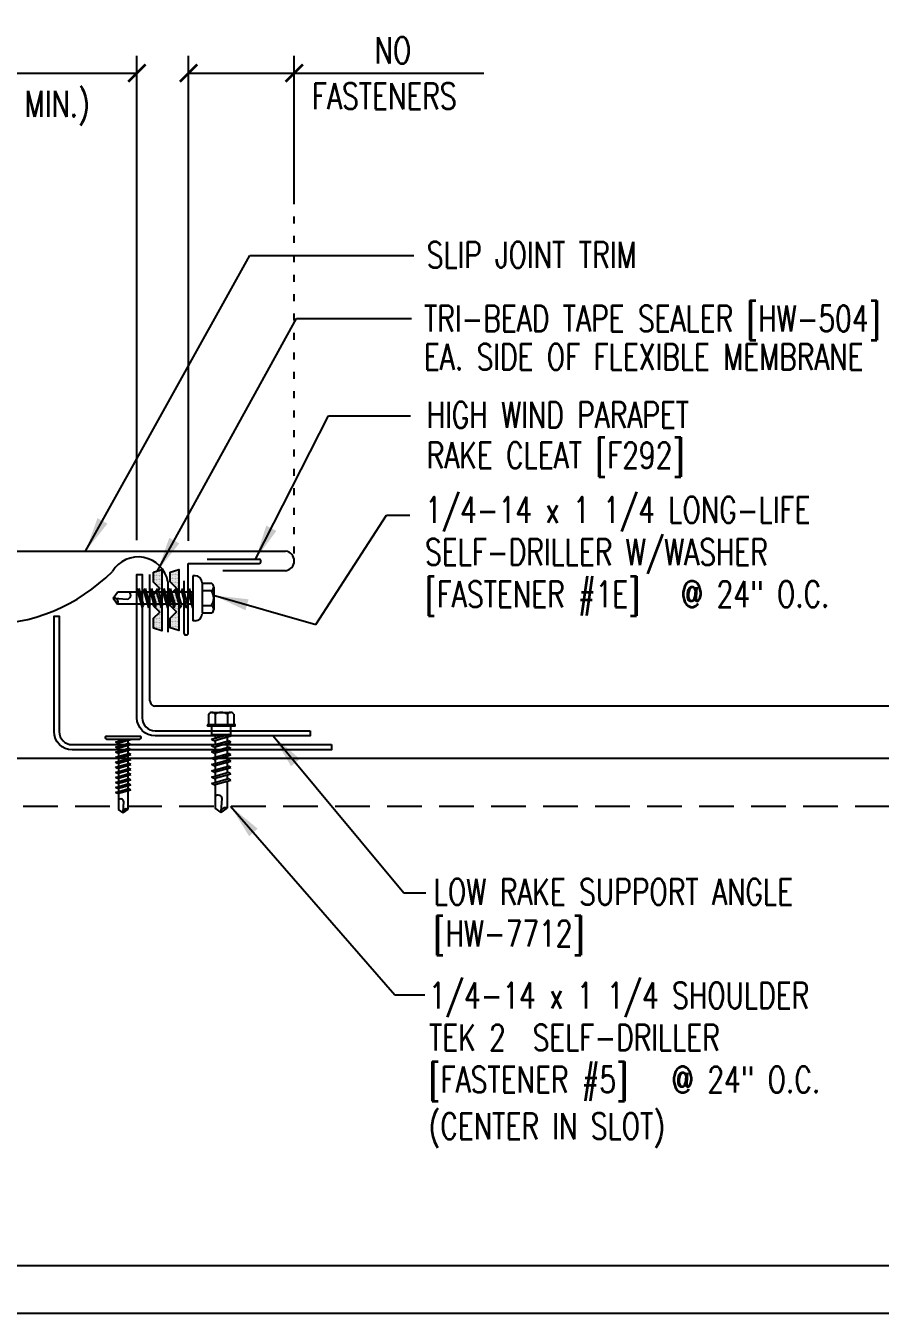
# Model space of a CAD drawing. Header units: inches. Extents: x 4.5 to 45.3, y 17.1 to 35.7.
# Drawn here: x 23.25 to 35.57, y 17.11 to 35.68 of the extents above; entities that cross this region are included whole.
import ezdxf

# ---------------------------------------------------------------- set-up
doc = ezdxf.new("R2010")
doc.units = ezdxf.units.IN
doc.header["$MEASUREMENT"] = 0
doc.linetypes.add('ACAD_ISO07W100', pattern=[3, 0, -3])
doc.linetypes.add('HIDDEN', pattern=[0.375, 0.25, -0.125])
for name, color, linetype in [('DIM', 2, 'Continuous'), ('FASTENER', 9, 'Continuous'), ('MEMBRANE', 7, 'Continuous'), ('PANEL', 11, 'Continuous'), ('STLA', 10, 'Continuous'), ('TAPE', 8, 'Continuous'), ('TEXT', 2, 'Continuous'), ('TRIM', 6, 'Continuous')]:
    doc.layers.add(name, color=color, linetype=linetype)
doc.styles.add('TEXT1', font='ROMANS.shx', dxfattribs={"width": 0.75, "height": 0.375})
doc.dimstyles.new('DETAIL$0', dxfattribs={"dimscale": 4, "dimtxt": 0.375, "dimasz": 0.0625, "dimexe": 0.0625, "dimexo": 0.125, "dimgap": 0.0625, "dimtad": 1, "dimdec": 4, "dimzin": 3, "dimdsep": 46, "dimlunit": 4, "dimtxsty": 'TEXT1', "dimblk": 'ARCHTICK', "dimcen": 0.0625, "dimclrd": 7, "dimclre": 7, "dimclrt": 2, "dimadec": 0, "dimazin": 0, "dimtfac": 0.59375, "dimtdec": 4, "dimtmove": 0, "dimatfit": 3, "dimfxl": 0, "dimfrac": 2, "dimtolj": 1, "dimtzin": 3, "dimarcsym": 0})
doc.dimstyles.new('DETAIL$7', dxfattribs={"dimscale": 4, "dimtxt": 0.375, "dimasz": 0.125, "dimexe": 0.0625, "dimexo": 0.125, "dimgap": 0.0625, "dimtad": 1, "dimdec": 4, "dimzin": 3, "dimdsep": 46, "dimlunit": 4, "dimtxsty": 'TEXT1', "dimblk": 'ARCHTICK', "dimcen": 0.0625, "dimclrd": 7, "dimclre": 7, "dimclrt": 2, "dimadec": 0, "dimazin": 0, "dimtfac": 0.59375, "dimtdec": 4, "dimtmove": 2, "dimatfit": 3, "dimfxl": 0, "dimfrac": 2, "dimtolj": 1, "dimtzin": 3, "dimarcsym": 0})

# ---------------------------------------------------------------- blocks, each defined once
blk = doc.blocks.new('*X3')
at = {"color": 0}
for p, q in [((-0.434, 0.135), (-0.434, 0.135)), ((-0.434, 0.123), (-0.434, 0.123)), ((-0.422, 0.141), (-0.422, 0.141)), ((-0.422, 0.129), (-0.422, 0.129)), ((-0.422, 0.117), (-0.422, 0.117)), ((-0.422, 0.105), (-0.422, 0.105)), ((-0.422, 0.094), (-0.422, 0.094)), ((-0.422, 0.082), (-0.422, 0.082)), ((-0.41, 0.135), (-0.41, 0.135)), ((-0.41, 0.123), (-0.41, 0.123)), ((-0.41, 0.111), (-0.41, 0.111)), ((-0.41, 0.1), (-0.41, 0.1)), ((-0.41, 0.088), (-0.41, 0.088)), ((-0.41, 0.076), (-0.41, 0.076)), ((-0.41, 0.064), (-0.41, 0.064)), ((-0.41, 0.053), (-0.41, 0.053)), ((-0.41, 0.041), (-0.41, 0.041)), ((-0.398, 0.141), (-0.398, 0.141)), ((-0.398, 0.129), (-0.398, 0.129)), ((-0.398, 0.117), (-0.398, 0.117)), ((-0.398, 0.105), (-0.398, 0.105)), ((-0.398, 0.094), (-0.398, 0.094)), ((-0.398, 0.082), (-0.398, 0.082)), ((-0.398, 0.07), (-0.398, 0.07)), ((-0.398, 0.059), (-0.398, 0.059)), ((-0.398, 0.047), (-0.398, 0.047)), ((-0.398, 0.035), (-0.398, 0.035)), ((-0.398, 0.023), (-0.398, 0.023)), ((-0.387, 0.135), (-0.387, 0.135)), ((-0.387, 0.123), (-0.387, 0.123)), ((-0.387, 0.111), (-0.387, 0.111)), ((-0.387, 0.1), (-0.387, 0.1)), ((-0.387, 0.088), (-0.387, 0.088)), ((-0.387, 0.076), (-0.387, 0.076)), ((-0.387, 0.064), (-0.387, 0.064)), ((-0.387, 0.053), (-0.387, 0.053)), ((-0.387, 0.041), (-0.387, 0.041)), ((-0.387, 0.029), (-0.387, 0.029)), ((-0.375, 0.141), (-0.375, 0.141)), ((-0.375, 0.129), (-0.375, 0.129)), ((-0.375, 0.117), (-0.375, 0.117)), ((-0.375, 0.105), (-0.375, 0.105)), ((-0.375, 0.094), (-0.375, 0.094)), ((-0.375, 0.082), (-0.375, 0.082)), ((-0.375, 0.07), (-0.375, 0.07)), ((-0.375, 0.059), (-0.375, 0.059)), ((-0.375, 0.047), (-0.375, 0.047)), ((-0.375, 0.035), (-0.375, 0.035)), ((-0.375, 0.023), (-0.375, 0.023)), ((-0.363, 0.135), (-0.363, 0.135)), ((-0.363, 0.123), (-0.363, 0.123)), ((-0.363, 0.111), (-0.363, 0.111)), ((-0.363, 0.1), (-0.363, 0.1)), ((-0.363, 0.088), (-0.363, 0.088)), ((-0.363, 0.076), (-0.363, 0.076)), ((-0.363, 0.064), (-0.363, 0.064)), ((-0.363, 0.053), (-0.363, 0.053)), ((-0.363, 0.041), (-0.363, 0.041)), ((-0.363, 0.029), (-0.363, 0.029)), ((-0.352, 0.141), (-0.352, 0.141)), ((-0.352, 0.129), (-0.352, 0.129)), ((-0.352, 0.117), (-0.352, 0.117)), ((-0.352, 0.105), (-0.352, 0.105)), ((-0.352, 0.094), (-0.352, 0.094)), ((-0.352, 0.082), (-0.352, 0.082)), ((-0.352, 0.07), (-0.352, 0.07)), ((-0.352, 0.059), (-0.352, 0.059)), ((-0.352, 0.047), (-0.352, 0.047)), ((-0.352, 0.035), (-0.352, 0.035)), ((-0.352, 0.023), (-0.352, 0.023)), ((-0.34, 0.135), (-0.34, 0.135)), ((-0.34, 0.123), (-0.34, 0.123)), ((-0.34, 0.111), (-0.34, 0.111)), ((-0.34, 0.1), (-0.34, 0.1)), ((-0.34, 0.088), (-0.34, 0.088)), ((-0.34, 0.076), (-0.34, 0.076)), ((-0.34, 0.064), (-0.34, 0.064)), ((-0.34, 0.053), (-0.34, 0.053)), ((-0.34, 0.041), (-0.34, 0.041)), ((-0.34, 0.029), (-0.34, 0.029)), ((-0.328, 0.141), (-0.328, 0.141)), ((-0.328, 0.129), (-0.328, 0.129)), ((-0.328, 0.117), (-0.328, 0.117)), ((-0.328, 0.105), (-0.328, 0.105)), ((-0.328, 0.094), (-0.328, 0.094)), ((-0.328, 0.082), (-0.328, 0.082)), ((-0.328, 0.07), (-0.328, 0.07)), ((-0.328, 0.059), (-0.328, 0.059)), ((-0.328, 0.047), (-0.328, 0.047)), ((-0.328, 0.035), (-0.328, 0.035)), ((-0.328, 0.023), (-0.328, 0.023)), ((-0.316, 0.135), (-0.316, 0.135)), ((-0.316, 0.123), (-0.316, 0.123)), ((-0.316, 0.111), (-0.316, 0.111)), ((-0.316, 0.1), (-0.316, 0.1)), ((-0.316, 0.088), (-0.316, 0.088)), ((-0.316, 0.076), (-0.316, 0.076)), ((-0.316, 0.064), (-0.316, 0.064)), ((-0.316, 0.053), (-0.316, 0.053)), ((-0.316, 0.041), (-0.316, 0.041)), ((-0.316, 0.029), (-0.316, 0.029)), ((-0.305, 0.141), (-0.305, 0.141)), ((-0.305, 0.129), (-0.305, 0.129)), ((-0.305, 0.117), (-0.305, 0.117)), ((-0.305, 0.105), (-0.305, 0.105)), ((-0.305, 0.094), (-0.305, 0.094)), ((-0.305, 0.082), (-0.305, 0.082)), ((-0.305, 0.07), (-0.305, 0.07)), ((-0.305, 0.059), (-0.305, 0.059)), ((-0.305, 0.047), (-0.305, 0.047)), ((-0.305, 0.035), (-0.305, 0.035)), ((-0.305, 0.023), (-0.305, 0.023)), ((-0.293, 0.135), (-0.293, 0.135)), ((-0.293, 0.123), (-0.293, 0.123)), ((-0.293, 0.111), (-0.293, 0.111)), ((-0.293, 0.1), (-0.293, 0.1)), ((-0.293, 0.088), (-0.293, 0.088)), ((-0.293, 0.076), (-0.293, 0.076)), ((-0.293, 0.064), (-0.293, 0.064)), ((-0.293, 0.053), (-0.293, 0.053)), ((-0.293, 0.041), (-0.293, 0.041)), ((-0.293, 0.029), (-0.293, 0.029)), ((-0.281, 0.141), (-0.281, 0.141)), ((-0.281, 0.129), (-0.281, 0.129)), ((-0.281, 0.117), (-0.281, 0.117)), ((-0.281, 0.105), (-0.281, 0.105)), ((-0.281, 0.094), (-0.281, 0.094)), ((-0.281, 0.082), (-0.281, 0.082)), ((-0.281, 0.07), (-0.281, 0.07)), ((-0.281, 0.059), (-0.281, 0.059)), ((-0.281, 0.047), (-0.281, 0.047)), ((-0.281, 0.035), (-0.281, 0.035)), ((-0.281, 0.023), (-0.281, 0.023)), ((-0.27, 0.135), (-0.27, 0.135)), ((-0.27, 0.123), (-0.27, 0.123)), ((-0.27, 0.111), (-0.27, 0.111)), ((-0.27, 0.1), (-0.27, 0.1)), ((-0.27, 0.088), (-0.27, 0.088)), ((-0.27, 0.076), (-0.27, 0.076)), ((-0.27, 0.064), (-0.27, 0.064)), ((-0.27, 0.053), (-0.27, 0.053)), ((-0.27, 0.041), (-0.27, 0.041)), ((-0.27, 0.029), (-0.27, 0.029)), ((-0.258, 0.141), (-0.258, 0.141)), ((-0.258, 0.129), (-0.258, 0.129)), ((-0.258, 0.117), (-0.258, 0.117)), ((-0.258, 0.105), (-0.258, 0.105)), ((-0.258, 0.094), (-0.258, 0.094)), ((-0.258, 0.082), (-0.258, 0.082)), ((-0.258, 0.07), (-0.258, 0.07)), ((-0.258, 0.059), (-0.258, 0.059)), ((-0.258, 0.047), (-0.258, 0.047)), ((-0.258, 0.035), (-0.258, 0.035)), ((-0.258, 0.023), (-0.258, 0.023)), ((-0.246, 0.135), (-0.246, 0.135)), ((-0.246, 0.123), (-0.246, 0.123)), ((-0.246, 0.111), (-0.246, 0.111)), ((-0.246, 0.1), (-0.246, 0.1)), ((-0.246, 0.088), (-0.246, 0.088)), ((-0.246, 0.076), (-0.246, 0.076)), ((-0.246, 0.064), (-0.246, 0.064)), ((-0.246, 0.053), (-0.246, 0.053)), ((-0.246, 0.041), (-0.246, 0.041)), ((-0.234, 0.141), (-0.234, 0.141)), ((-0.234, 0.129), (-0.234, 0.129)), ((-0.234, 0.117), (-0.234, 0.117)), ((-0.234, 0.105), (-0.234, 0.105)), ((-0.234, 0.094), (-0.234, 0.094)), ((-0.234, 0.082), (-0.234, 0.082)), ((-0.234, 0.07), (-0.234, 0.07)), ((-0.234, 0.059), (-0.234, 0.059)), ((-0.234, 0.047), (-0.234, 0.047)), ((-0.223, 0.135), (-0.223, 0.135)), ((-0.223, 0.123), (-0.223, 0.123)), ((-0.223, 0.111), (-0.223, 0.111)), ((-0.223, 0.1), (-0.223, 0.1)), ((-0.223, 0.088), (-0.223, 0.088)), ((-0.223, 0.076), (-0.223, 0.076)), ((-0.223, 0.064), (-0.223, 0.064)), ((-0.211, 0.141), (-0.211, 0.141)), ((-0.211, 0.129), (-0.211, 0.129)), ((-0.211, 0.117), (-0.211, 0.117)), ((-0.211, 0.105), (-0.211, 0.105)), ((-0.211, 0.094), (-0.211, 0.094)), ((-0.211, 0.082), (-0.211, 0.082)), ((-0.211, 0.07), (-0.211, 0.07)), ((-0.199, 0.135), (-0.199, 0.135)), ((-0.199, 0.123), (-0.199, 0.123)), ((-0.199, 0.111), (-0.199, 0.111)), ((-0.199, 0.1), (-0.199, 0.1)), ((-0.199, 0.088), (-0.199, 0.088)), ((-0.188, 0.141), (-0.188, 0.141)), ((-0.188, 0.129), (-0.188, 0.129)), ((-0.188, 0.117), (-0.188, 0.117)), ((-0.188, 0.105), (-0.188, 0.105)), ((-0.188, 0.094), (-0.188, 0.094)), ((-0.176, 0.135), (-0.176, 0.135)), ((-0.176, 0.123), (-0.176, 0.123)), ((-0.176, 0.111), (-0.176, 0.111)), ((-0.164, 0.141), (-0.164, 0.141)), ((-0.164, 0.129), (-0.164, 0.129)), ((-0.164, 0.117), (-0.164, 0.117)), ((-0.164, 0.105), (-0.164, 0.105)), ((-0.152, 0.135), (-0.152, 0.135)), ((-0.152, 0.123), (-0.152, 0.123)), ((-0.152, 0.111), (-0.152, 0.111)), ((-0.152, 0.1), (-0.152, 0.1)), ((-0.141, 0.141), (-0.141, 0.141)), ((-0.141, 0.129), (-0.141, 0.129)), ((-0.141, 0.117), (-0.141, 0.117)), ((-0.141, 0.105), (-0.141, 0.105)), ((-0.141, 0.094), (-0.141, 0.094)), ((-0.141, 0.082), (-0.141, 0.082)), ((-0.129, 0.135), (-0.129, 0.135)), ((-0.129, 0.123), (-0.129, 0.123)), ((-0.129, 0.111), (-0.129, 0.111)), ((-0.129, 0.1), (-0.129, 0.1)), ((-0.129, 0.088), (-0.129, 0.088)), ((-0.129, 0.076), (-0.129, 0.076)), ((-0.117, 0.141), (-0.117, 0.141)), ((-0.117, 0.129), (-0.117, 0.129)), ((-0.117, 0.117), (-0.117, 0.117)), ((-0.117, 0.105), (-0.117, 0.105)), ((-0.117, 0.094), (-0.117, 0.094)), ((-0.117, 0.082), (-0.117, 0.082)), ((-0.117, 0.07), (-0.117, 0.07)), ((-0.117, 0.059), (-0.117, 0.059)), ((-0.105, 0.135), (-0.105, 0.135)), ((-0.105, 0.123), (-0.105, 0.123)), ((-0.105, 0.111), (-0.105, 0.111)), ((-0.105, 0.1), (-0.105, 0.1)), ((-0.105, 0.088), (-0.105, 0.088)), ((-0.105, 0.076), (-0.105, 0.076)), ((-0.105, 0.064), (-0.105, 0.064)), ((-0.105, 0.053), (-0.105, 0.053)), ((-0.094, 0.141), (-0.094, 0.141)), ((-0.094, 0.129), (-0.094, 0.129)), ((-0.094, 0.117), (-0.094, 0.117)), ((-0.094, 0.105), (-0.094, 0.105)), ((-0.094, 0.094), (-0.094, 0.094)), ((-0.094, 0.082), (-0.094, 0.082)), ((-0.094, 0.07), (-0.094, 0.07)), ((-0.094, 0.059), (-0.094, 0.059)), ((-0.094, 0.047), (-0.094, 0.047)), ((-0.094, 0.035), (-0.094, 0.035)), ((-0.082, 0.135), (-0.082, 0.135)), ((-0.082, 0.123), (-0.082, 0.123)), ((-0.082, 0.111), (-0.082, 0.111)), ((-0.082, 0.1), (-0.082, 0.1)), ((-0.082, 0.088), (-0.082, 0.088)), ((-0.082, 0.076), (-0.082, 0.076)), ((-0.082, 0.064), (-0.082, 0.064)), ((-0.082, 0.053), (-0.082, 0.053)), ((-0.082, 0.041), (-0.082, 0.041)), ((-0.082, 0.029), (-0.082, 0.029)), ((-0.07, 0.141), (-0.07, 0.141)), ((-0.07, 0.129), (-0.07, 0.129)), ((-0.07, 0.117), (-0.07, 0.117)), ((-0.07, 0.105), (-0.07, 0.105)), ((-0.07, 0.094), (-0.07, 0.094)), ((-0.07, 0.082), (-0.07, 0.082)), ((-0.07, 0.07), (-0.07, 0.07)), ((-0.07, 0.059), (-0.07, 0.059)), ((-0.07, 0.047), (-0.07, 0.047)), ((-0.07, 0.035), (-0.07, 0.035)), ((-0.07, 0.023), (-0.07, 0.023)), ((-0.059, 0.135), (-0.059, 0.135)), ((-0.059, 0.123), (-0.059, 0.123)), ((-0.059, 0.111), (-0.059, 0.111)), ((-0.059, 0.1), (-0.059, 0.1)), ((-0.059, 0.088), (-0.059, 0.088)), ((-0.059, 0.076), (-0.059, 0.076)), ((-0.059, 0.064), (-0.059, 0.064)), ((-0.059, 0.053), (-0.059, 0.053)), ((-0.059, 0.041), (-0.059, 0.041)), ((-0.059, 0.029), (-0.059, 0.029)), ((-0.047, 0.141), (-0.047, 0.141)), ((-0.047, 0.129), (-0.047, 0.129)), ((-0.047, 0.117), (-0.047, 0.117)), ((-0.047, 0.105), (-0.047, 0.105)), ((-0.047, 0.094), (-0.047, 0.094)), ((-0.047, 0.082), (-0.047, 0.082)), ((-0.047, 0.07), (-0.047, 0.07)), ((-0.047, 0.059), (-0.047, 0.059)), ((-0.047, 0.047), (-0.047, 0.047)), ((-0.047, 0.035), (-0.047, 0.035)), ((-0.047, 0.023), (-0.047, 0.023)), ((-0.035, 0.135), (-0.035, 0.135)), ((-0.035, 0.123), (-0.035, 0.123)), ((-0.035, 0.111), (-0.035, 0.111)), ((-0.035, 0.1), (-0.035, 0.1)), ((-0.035, 0.088), (-0.035, 0.088)), ((-0.035, 0.076), (-0.035, 0.076)), ((-0.035, 0.064), (-0.035, 0.064)), ((-0.035, 0.053), (-0.035, 0.053)), ((-0.035, 0.041), (-0.035, 0.041)), ((-0.035, 0.029), (-0.035, 0.029)), ((-0.023, 0.141), (-0.023, 0.141)), ((-0.023, 0.129), (-0.023, 0.129)), ((-0.023, 0.117), (-0.023, 0.117)), ((-0.023, 0.105), (-0.023, 0.105)), ((-0.023, 0.094), (-0.023, 0.094)), ((-0.023, 0.082), (-0.023, 0.082)), ((-0.023, 0.07), (-0.023, 0.07)), ((-0.023, 0.059), (-0.023, 0.059)), ((-0.023, 0.047), (-0.023, 0.047)), ((-0.023, 0.035), (-0.023, 0.035)), ((-0.023, 0.023), (-0.023, 0.023)), ((-0.012, 0.135), (-0.012, 0.135)), ((-0.012, 0.123), (-0.012, 0.123)), ((-0.012, 0.111), (-0.012, 0.111)), ((-0.012, 0.1), (-0.012, 0.1)), ((-0.012, 0.088), (-0.012, 0.088)), ((-0.012, 0.076), (-0.012, 0.076)), ((-0.012, 0.064), (-0.012, 0.064)), ((-0.012, 0.053), (-0.012, 0.053)), ((-0.012, 0.041), (-0.012, 0.041)), ((-0.012, 0.029), (-0.012, 0.029)), ((0, 0.141), (0, 0.141)), ((0, 0.129), (0, 0.129)), ((0, 0.117), (0, 0.117)), ((0, 0.105), (0, 0.105)), ((0, 0.094), (0, 0.094)), ((0, 0.082), (0, 0.082)), ((0, 0.07), (0, 0.07)), ((0, 0.059), (0, 0.059)), ((0, 0.047), (0, 0.047)), ((0, 0.035), (0, 0.035)), ((0, 0.023), (0, 0.023)), ((0.012, 0.135), (0.012, 0.135)), ((0.012, 0.123), (0.012, 0.123)), ((0.012, 0.111), (0.012, 0.111)), ((0.012, 0.1), (0.012, 0.1)), ((0.012, 0.088), (0.012, 0.088)), ((0.012, 0.076), (0.012, 0.076)), ((0.012, 0.064), (0.012, 0.064)), ((0.012, 0.053), (0.012, 0.053)), ((0.012, 0.041), (0.012, 0.041)), ((0.012, 0.029), (0.012, 0.029)), ((0.023, 0.141), (0.023, 0.141)), ((0.023, 0.129), (0.023, 0.129)), ((0.023, 0.117), (0.023, 0.117)), ((0.023, 0.105), (0.023, 0.105)), ((0.023, 0.094), (0.023, 0.094)), ((0.023, 0.082), (0.023, 0.082)), ((0.023, 0.07), (0.023, 0.07)), ((0.023, 0.059), (0.023, 0.059)), ((0.023, 0.047), (0.023, 0.047)), ((0.023, 0.035), (0.023, 0.035)), ((0.023, 0.023), (0.023, 0.023)), ((0.035, 0.135), (0.035, 0.135)), ((0.035, 0.123), (0.035, 0.123)), ((0.035, 0.111), (0.035, 0.111)), ((0.035, 0.1), (0.035, 0.1)), ((0.035, 0.088), (0.035, 0.088)), ((0.035, 0.076), (0.035, 0.076)), ((0.035, 0.064), (0.035, 0.064)), ((0.035, 0.053), (0.035, 0.053)), ((0.035, 0.041), (0.035, 0.041)), ((0.035, 0.029), (0.035, 0.029)), ((0.047, 0.141), (0.047, 0.141)), ((0.047, 0.129), (0.047, 0.129)), ((0.047, 0.117), (0.047, 0.117)), ((0.047, 0.105), (0.047, 0.105)), ((0.047, 0.094), (0.047, 0.094)), ((0.047, 0.082), (0.047, 0.082)), ((0.047, 0.07), (0.047, 0.07)), ((0.047, 0.059), (0.047, 0.059)), ((0.047, 0.047), (0.047, 0.047)), ((0.047, 0.035), (0.047, 0.035)), ((0.047, 0.023), (0.047, 0.023)), ((0.059, 0.135), (0.059, 0.135)), ((0.059, 0.123), (0.059, 0.123)), ((0.059, 0.111), (0.059, 0.111)), ((0.059, 0.1), (0.059, 0.1)), ((0.059, 0.088), (0.059, 0.088)), ((0.059, 0.076), (0.059, 0.076)), ((0.059, 0.064), (0.059, 0.064)), ((0.059, 0.053), (0.059, 0.053)), ((0.059, 0.041), (0.059, 0.041)), ((0.059, 0.029), (0.059, 0.029)), ((0.07, 0.141), (0.07, 0.141)), ((0.07, 0.129), (0.07, 0.129)), ((0.07, 0.117), (0.07, 0.117)), ((0.07, 0.105), (0.07, 0.105)), ((0.07, 0.094), (0.07, 0.094)), ((0.07, 0.082), (0.07, 0.082)), ((0.07, 0.07), (0.07, 0.07)), ((0.07, 0.059), (0.07, 0.059)), ((0.07, 0.047), (0.07, 0.047)), ((0.07, 0.035), (0.07, 0.035)), ((0.07, 0.023), (0.07, 0.023)), ((0.082, 0.135), (0.082, 0.135)), ((0.082, 0.123), (0.082, 0.123)), ((0.082, 0.111), (0.082, 0.111)), ((0.082, 0.1), (0.082, 0.1)), ((0.082, 0.088), (0.082, 0.088)), ((0.082, 0.076), (0.082, 0.076)), ((0.082, 0.064), (0.082, 0.064)), ((0.082, 0.053), (0.082, 0.053)), ((0.082, 0.041), (0.082, 0.041)), ((0.082, 0.029), (0.082, 0.029)), ((0.094, 0.141), (0.094, 0.141)), ((0.094, 0.129), (0.094, 0.129)), ((0.094, 0.117), (0.094, 0.117)), ((0.094, 0.105), (0.094, 0.105)), ((0.094, 0.094), (0.094, 0.094)), ((0.094, 0.082), (0.094, 0.082)), ((0.094, 0.07), (0.094, 0.07)), ((0.094, 0.059), (0.094, 0.059)), ((0.094, 0.047), (0.094, 0.047)), ((0.094, 0.035), (0.094, 0.035)), ((0.105, 0.135), (0.105, 0.135)), ((0.105, 0.123), (0.105, 0.123)), ((0.105, 0.111), (0.105, 0.111)), ((0.105, 0.1), (0.105, 0.1)), ((0.105, 0.088), (0.105, 0.088)), ((0.105, 0.076), (0.105, 0.076)), ((0.105, 0.064), (0.105, 0.064)), ((0.105, 0.053), (0.105, 0.053)), ((0.117, 0.141), (0.117, 0.141)), ((0.117, 0.129), (0.117, 0.129)), ((0.117, 0.117), (0.117, 0.117)), ((0.117, 0.105), (0.117, 0.105)), ((0.117, 0.094), (0.117, 0.094)), ((0.117, 0.082), (0.117, 0.082)), ((0.117, 0.07), (0.117, 0.07)), ((0.117, 0.059), (0.117, 0.059)), ((0.129, 0.135), (0.129, 0.135)), ((0.129, 0.123), (0.129, 0.123)), ((0.129, 0.111), (0.129, 0.111)), ((0.129, 0.1), (0.129, 0.1)), ((0.129, 0.088), (0.129, 0.088)), ((0.129, 0.076), (0.129, 0.076)), ((0.141, 0.141), (0.141, 0.141)), ((0.141, 0.129), (0.141, 0.129)), ((0.141, 0.117), (0.141, 0.117)), ((0.141, 0.105), (0.141, 0.105)), ((0.141, 0.094), (0.141, 0.094)), ((0.141, 0.082), (0.141, 0.082)), ((0.152, 0.135), (0.152, 0.135)), ((0.152, 0.123), (0.152, 0.123)), ((0.152, 0.111), (0.152, 0.111)), ((0.152, 0.1), (0.152, 0.1)), ((0.164, 0.141), (0.164, 0.141)), ((0.164, 0.129), (0.164, 0.129)), ((0.164, 0.117), (0.164, 0.117)), ((0.164, 0.105), (0.164, 0.105)), ((0.176, 0.135), (0.176, 0.135)), ((0.176, 0.123), (0.176, 0.123)), ((0.176, 0.111), (0.176, 0.111)), ((0.188, 0.141), (0.188, 0.141)), ((0.188, 0.129), (0.188, 0.129)), ((0.188, 0.117), (0.188, 0.117)), ((0.188, 0.105), (0.188, 0.105)), ((0.188, 0.094), (0.188, 0.094)), ((0.199, 0.135), (0.199, 0.135)), ((0.199, 0.123), (0.199, 0.123)), ((0.199, 0.111), (0.199, 0.111)), ((0.199, 0.1), (0.199, 0.1)), ((0.199, 0.088), (0.199, 0.088)), ((0.211, 0.141), (0.211, 0.141)), ((0.211, 0.129), (0.211, 0.129)), ((0.211, 0.117), (0.211, 0.117)), ((0.211, 0.105), (0.211, 0.105)), ((0.211, 0.094), (0.211, 0.094)), ((0.211, 0.082), (0.211, 0.082)), ((0.211, 0.07), (0.211, 0.07)), ((0.223, 0.135), (0.223, 0.135)), ((0.223, 0.123), (0.223, 0.123)), ((0.223, 0.111), (0.223, 0.111)), ((0.223, 0.1), (0.223, 0.1)), ((0.223, 0.088), (0.223, 0.088)), ((0.223, 0.076), (0.223, 0.076)), ((0.223, 0.064), (0.223, 0.064)), ((0.234, 0.141), (0.234, 0.141)), ((0.234, 0.129), (0.234, 0.129)), ((0.234, 0.117), (0.234, 0.117)), ((0.234, 0.105), (0.234, 0.105)), ((0.234, 0.094), (0.234, 0.094)), ((0.234, 0.082), (0.234, 0.082)), ((0.234, 0.07), (0.234, 0.07)), ((0.234, 0.059), (0.234, 0.059)), ((0.234, 0.047), (0.234, 0.047)), ((0.246, 0.135), (0.246, 0.135)), ((0.246, 0.123), (0.246, 0.123)), ((0.246, 0.111), (0.246, 0.111)), ((0.246, 0.1), (0.246, 0.1)), ((0.246, 0.088), (0.246, 0.088)), ((0.246, 0.076), (0.246, 0.076)), ((0.246, 0.064), (0.246, 0.064)), ((0.246, 0.053), (0.246, 0.053)), ((0.246, 0.041), (0.246, 0.041)), ((0.258, 0.141), (0.258, 0.141)), ((0.258, 0.129), (0.258, 0.129)), ((0.258, 0.117), (0.258, 0.117)), ((0.258, 0.105), (0.258, 0.105)), ((0.258, 0.094), (0.258, 0.094)), ((0.258, 0.082), (0.258, 0.082)), ((0.258, 0.07), (0.258, 0.07)), ((0.258, 0.059), (0.258, 0.059)), ((0.258, 0.047), (0.258, 0.047)), ((0.258, 0.035), (0.258, 0.035)), ((0.258, 0.023), (0.258, 0.023)), ((0.27, 0.135), (0.27, 0.135)), ((0.27, 0.123), (0.27, 0.123)), ((0.27, 0.111), (0.27, 0.111)), ((0.27, 0.1), (0.27, 0.1)), ((0.27, 0.088), (0.27, 0.088)), ((0.27, 0.076), (0.27, 0.076)), ((0.27, 0.064), (0.27, 0.064)), ((0.27, 0.053), (0.27, 0.053)), ((0.27, 0.041), (0.27, 0.041)), ((0.27, 0.029), (0.27, 0.029)), ((0.281, 0.141), (0.281, 0.141)), ((0.281, 0.129), (0.281, 0.129)), ((0.281, 0.117), (0.281, 0.117)), ((0.281, 0.105), (0.281, 0.105)), ((0.281, 0.094), (0.281, 0.094)), ((0.281, 0.082), (0.281, 0.082)), ((0.281, 0.07), (0.281, 0.07)), ((0.281, 0.059), (0.281, 0.059)), ((0.281, 0.047), (0.281, 0.047)), ((0.281, 0.035), (0.281, 0.035)), ((0.281, 0.023), (0.281, 0.023)), ((0.293, 0.135), (0.293, 0.135)), ((0.293, 0.123), (0.293, 0.123)), ((0.293, 0.111), (0.293, 0.111)), ((0.293, 0.1), (0.293, 0.1)), ((0.293, 0.088), (0.293, 0.088)), ((0.293, 0.076), (0.293, 0.076)), ((0.293, 0.064), (0.293, 0.064)), ((0.293, 0.053), (0.293, 0.053)), ((0.293, 0.041), (0.293, 0.041)), ((0.293, 0.029), (0.293, 0.029)), ((0.305, 0.141), (0.305, 0.141)), ((0.305, 0.129), (0.305, 0.129)), ((0.305, 0.117), (0.305, 0.117)), ((0.305, 0.105), (0.305, 0.105)), ((0.305, 0.094), (0.305, 0.094)), ((0.305, 0.082), (0.305, 0.082)), ((0.305, 0.07), (0.305, 0.07)), ((0.305, 0.059), (0.305, 0.059)), ((0.305, 0.047), (0.305, 0.047)), ((0.305, 0.035), (0.305, 0.035)), ((0.305, 0.023), (0.305, 0.023)), ((0.316, 0.135), (0.316, 0.135)), ((0.316, 0.123), (0.316, 0.123)), ((0.316, 0.111), (0.316, 0.111)), ((0.316, 0.1), (0.316, 0.1)), ((0.316, 0.088), (0.316, 0.088)), ((0.316, 0.076), (0.316, 0.076)), ((0.316, 0.064), (0.316, 0.064)), ((0.316, 0.053), (0.316, 0.053)), ((0.316, 0.041), (0.316, 0.041)), ((0.316, 0.029), (0.316, 0.029)), ((0.328, 0.141), (0.328, 0.141)), ((0.328, 0.129), (0.328, 0.129)), ((0.328, 0.117), (0.328, 0.117)), ((0.328, 0.105), (0.328, 0.105)), ((0.328, 0.094), (0.328, 0.094)), ((0.328, 0.082), (0.328, 0.082)), ((0.328, 0.07), (0.328, 0.07)), ((0.328, 0.059), (0.328, 0.059)), ((0.328, 0.047), (0.328, 0.047)), ((0.328, 0.035), (0.328, 0.035)), ((0.328, 0.023), (0.328, 0.023)), ((0.34, 0.135), (0.34, 0.135)), ((0.34, 0.123), (0.34, 0.123)), ((0.34, 0.111), (0.34, 0.111)), ((0.34, 0.1), (0.34, 0.1)), ((0.34, 0.088), (0.34, 0.088)), ((0.34, 0.076), (0.34, 0.076)), ((0.34, 0.064), (0.34, 0.064)), ((0.34, 0.053), (0.34, 0.053)), ((0.34, 0.041), (0.34, 0.041)), ((0.34, 0.029), (0.34, 0.029)), ((0.352, 0.141), (0.352, 0.141)), ((0.352, 0.129), (0.352, 0.129)), ((0.352, 0.117), (0.352, 0.117)), ((0.352, 0.105), (0.352, 0.105)), ((0.352, 0.094), (0.352, 0.094)), ((0.352, 0.082), (0.352, 0.082)), ((0.352, 0.07), (0.352, 0.07)), ((0.352, 0.059), (0.352, 0.059)), ((0.352, 0.047), (0.352, 0.047)), ((0.352, 0.035), (0.352, 0.035)), ((0.352, 0.023), (0.352, 0.023)), ((0.363, 0.135), (0.363, 0.135)), ((0.363, 0.123), (0.363, 0.123)), ((0.363, 0.111), (0.363, 0.111)), ((0.363, 0.1), (0.363, 0.1)), ((0.363, 0.088), (0.363, 0.088)), ((0.363, 0.076), (0.363, 0.076)), ((0.363, 0.064), (0.363, 0.064)), ((0.363, 0.053), (0.363, 0.053)), ((0.363, 0.041), (0.363, 0.041)), ((0.363, 0.029), (0.363, 0.029)), ((0.375, 0.141), (0.375, 0.141)), ((0.375, 0.129), (0.375, 0.129)), ((0.375, 0.117), (0.375, 0.117)), ((0.375, 0.105), (0.375, 0.105)), ((0.375, 0.094), (0.375, 0.094)), ((0.375, 0.082), (0.375, 0.082)), ((0.375, 0.07), (0.375, 0.07)), ((0.375, 0.059), (0.375, 0.059)), ((0.375, 0.047), (0.375, 0.047)), ((0.375, 0.035), (0.375, 0.035)), ((0.375, 0.023), (0.375, 0.023)), ((0.387, 0.135), (0.387, 0.135)), ((0.387, 0.123), (0.387, 0.123)), ((0.387, 0.111), (0.387, 0.111)), ((0.387, 0.1), (0.387, 0.1)), ((0.387, 0.088), (0.387, 0.088)), ((0.387, 0.076), (0.387, 0.076)), ((0.387, 0.064), (0.387, 0.064)), ((0.387, 0.053), (0.387, 0.053)), ((0.387, 0.041), (0.387, 0.041)), ((0.387, 0.029), (0.387, 0.029)), ((0.398, 0.141), (0.398, 0.141)), ((0.398, 0.129), (0.398, 0.129)), ((0.398, 0.117), (0.398, 0.117)), ((0.398, 0.105), (0.398, 0.105)), ((0.398, 0.094), (0.398, 0.094)), ((0.398, 0.082), (0.398, 0.082)), ((0.398, 0.07), (0.398, 0.07)), ((0.398, 0.059), (0.398, 0.059)), ((0.398, 0.047), (0.398, 0.047)), ((0.398, 0.035), (0.398, 0.035)), ((0.398, 0.023), (0.398, 0.023)), ((0.41, 0.135), (0.41, 0.135)), ((0.41, 0.123), (0.41, 0.123)), ((0.41, 0.111), (0.41, 0.111)), ((0.41, 0.1), (0.41, 0.1)), ((0.41, 0.088), (0.41, 0.088)), ((0.41, 0.076), (0.41, 0.076)), ((0.41, 0.064), (0.41, 0.064)), ((0.41, 0.053), (0.41, 0.053)), ((0.41, 0.041), (0.41, 0.041)), ((0.422, 0.141), (0.422, 0.141)), ((0.422, 0.129), (0.422, 0.129)), ((0.422, 0.117), (0.422, 0.117)), ((0.422, 0.105), (0.422, 0.105)), ((0.422, 0.094), (0.422, 0.094)), ((0.422, 0.082), (0.422, 0.082)), ((0.434, 0.135), (0.434, 0.135)), ((0.434, 0.123), (0.434, 0.123))]:
    blk.add_line(p, q, dxfattribs=at)
blk = doc.blocks.new('MB_DBTAP')
at = {"layer": 'TAPE', "color": 9}
blk.add_lwpolyline([(-0.403, 0.018), (-0.442, 0.141), (0.442, 0.141), (0.403, 0.018), (0.26, 0.018), (0.17, 0.109), (0.079, 0.018), (0, 0.018), (-0.079, 0.018), (-0.17, 0.109), (-0.26, 0.018)], close=True, dxfattribs=at)
at = {"layer": 'TAPE', "color": 251}
blk.add_blockref('*X3', (0, 0), dxfattribs=at)
blk = doc.blocks.new('MB_DW3')
at = {"layer": 'FASTENER'}
for p, q in [((-0.215, 0.305), (-0.215, 0.171)), ((-0.161, 0.337), (0.161, 0.337)), ((-0.107, 0.305), (-0.107, 0.171)), ((0.107, 0.305), (0.107, 0.171)), ((0.215, 0.305), (0.215, 0.171)), ((-0.324, 0.071), (-0.324, 0.037)), ((-0.324, 0.037), (0.324, 0.037)), ((-0.224, 0.171), (0.215, 0.171)), ((-0.139, -0.016), (0.046, 0.037)), ((-0.104, -0.036), (0.139, 0.033)), ((-0.086, 0.037), (0.086, 0.037)), ((-0.086, 0.037), (-0.086, -0.001)), ((0.086, 0.037), (0.133, 0.037)), ((0.086, 0.018), (0.086, -0.042)), ((0.139, 0.033), (0.133, 0.037)), ((0.324, 0.071), (0.324, 0.037)), ((-0.104, -0.036), (-0.139, -0.016)), ((-0.139, -0.107), (0.104, -0.038)), ((-0.104, -0.127), (-0.139, -0.107)), ((-0.139, -0.198), (0.104, -0.128)), ((-0.104, -0.127), (0.139, -0.058)), ((-0.104, -0.218), (0.139, -0.149)), ((-0.086, -0.031), (-0.086, -0.092)), ((-0.086, -0.122), (-0.086, -0.183)), ((0.086, -0.073), (0.086, -0.133)), ((0.086, -0.164), (0.086, -0.224)), ((0.139, -0.058), (0.104, -0.038)), ((0.139, -0.149), (0.104, -0.128)), ((-0.104, -0.218), (-0.139, -0.198)), ((-0.139, -0.289), (0.104, -0.219)), ((-0.104, -0.309), (-0.139, -0.289)), ((-0.139, -0.38), (0.104, -0.31)), ((-0.104, -0.309), (0.139, -0.239)), ((-0.104, -0.4), (0.139, -0.33)), ((-0.086, -0.213), (-0.086, -0.274)), ((-0.086, -0.304), (-0.086, -0.364)), ((0.086, -0.255), (0.086, -0.315)), ((0.086, -0.345), (0.086, -0.406)), ((0.139, -0.239), (0.104, -0.219)), ((0.139, -0.33), (0.104, -0.31)), ((-0.104, -0.4), (-0.139, -0.38)), ((-0.139, -0.47), (0.104, -0.401)), ((-0.104, -0.491), (-0.139, -0.47)), ((-0.139, -0.561), (0.104, -0.492)), ((-0.104, -0.491), (0.139, -0.421)), ((-0.104, -0.581), (0.139, -0.512)), ((-0.086, -0.395), (-0.086, -0.455)), ((-0.086, -0.486), (-0.086, -0.546)), ((0.086, -0.436), (0.086, -0.497)), ((0.086, -0.527), (0.086, -0.588)), ((0.139, -0.421), (0.104, -0.401)), ((0.139, -0.512), (0.104, -0.492)), ((-0.104, -0.581), (-0.139, -0.561)), ((-0.139, -0.652), (0.104, -0.583)), ((-0.104, -0.672), (-0.139, -0.652)), ((-0.139, -0.743), (0.104, -0.674)), ((-0.104, -0.672), (0.139, -0.603)), ((-0.104, -0.763), (0.139, -0.694)), ((-0.086, -0.577), (-0.086, -0.637)), ((-0.086, -0.667), (-0.086, -0.728)), ((0.086, -0.618), (0.086, -0.679)), ((0.086, -0.709), (0.086, -1.05)), ((0.139, -0.603), (0.104, -0.583)), ((0.139, -0.694), (0.104, -0.674)), ((-0.104, -0.763), (-0.139, -0.743)), ((-0.086, -0.758), (-0.086, -1.05)), ((-0.002, -1.095), (0.014, -0.909)), ((0, -1.111), (-0.086, -1.05)), ((0, -1.111), (0.086, -1.05))]:
    blk.add_line(p, q, dxfattribs=at)
for centre, radius, start, end in [((-0.161, 0.274), 0.0628, 29.8754, 150.1246), ((0, 0.141), 0.196, 56.9974, 123.0026), ((0.161, 0.274), 0.0628, 29.8754, 150.1246), ((-0.224, 0.071), 0.1, 90, 180), ((0.224, 0.071), 0.1, 0, 90), ((-0.046, -0.921), 0.0615, 11.1445, 130.906), ((0.054, -1.097), 0.0563, 55.4585, 194.8454)]:
    blk.add_arc(centre, radius, start, end, dxfattribs=at)
blk = doc.blocks.new('_ArchTick')
at = {"color": 0, "linetype": 'ByBlock', "const_width": 0.15}
blk.add_lwpolyline([(-0.5, -0.5), (0.5, 0.5)], dxfattribs=at)
blk = doc.blocks.new('*D12')
at = {"layer": 'DEFPOINTS', "color": 0}
for p in [(24.853, 34.996), (20.471, 27.764), (24.853, 27.764)]:
    blk.add_point(p, dxfattribs=at)
at = {"layer": 'DIM', "color": 7, "lineweight": -2}
for p, q in [((20.471, 28.264), (20.471, 35.246)), ((24.853, 28.264), (24.853, 35.246)), ((20.471, 34.996), (24.853, 34.996))]:
    blk.add_line(p, q, dxfattribs=at)
at = {"layer": 'DIM', "color": 7, "lineweight": -2, "xscale": 0.25, "yscale": 0.25, "zscale": 0.25, "rotation": 180}
blk.add_blockref('_ArchTick', (20.471, 34.996), dxfattribs=at)
at = {"layer": 'DIM', "color": 7, "lineweight": -2, "xscale": 0.25, "yscale": 0.25, "zscale": 0.25}
blk.add_blockref('_ArchTick', (24.853, 34.996), dxfattribs=at)
at = {"layer": 'DIM', "color": 2, "insert": (22.662, 35.434), "char_height": 0.375, "attachment_point": 5, "style": 'TEXT1'}
blk.add_mtext('\\A1;DIM.', dxfattribs=at)
blk = doc.blocks.new('FD-F1e')
at = {"layer": 'TEXT', "style": 'TEXT1', "width": 0.75}
for s, p in [('1/4-14 x 1 1/4 LONG-LIFE', (0.0047, -0.0408)), ('SELF-DRILLER W/WASHER', (0.0047, -0.1926)), ('[FASTENER #1E]', (0.0047, -0.3444))]:
    blk.add_text(s, height=0.09375, dxfattribs=at).set_placement(p)
blk.add_attdef('(QUANTITY)', (0.9263, -0.3444), '', height=0.0938, dxfattribs=at)
at = {"layer": 'TEXT', "style": 'TEXT1', "flags": 1}
for tag, p in [('Color', (0.0245, -0.5337)), ('Calc', (0.0245, -0.5337)), ('Opt1', (0.0245, -0.5337)), ('Opt2', (0.0245, -0.5337)), ('Opt3', (0.0245, -0.5337)), ('Description', (0.0245, -0.5337)), ('Multiple', (0.0245, -0.5337)), ('Part', (0.0245, -0.5337)), ('Spare1', (0.0245, -0.7212)), ('Spare2', (0.0245, -0.7212)), ('Spare3', (0.0245, -0.7212)), ('Spare4', (0.0245, -0.7212)), ('Spare5', (0.0245, -0.7212)), ('Spare6', (0.0245, -0.7212)), ('Spare7', (0.0245, -0.7212)), ('Spare8', (0.0245, -0.7212)), ('Spare9', (0.0245, -0.7212)), ('Spare10', (0.0245, -0.7212))]:
    blk.add_attdef(tag, p, '', height=0.0938, dxfattribs=at)
blk = doc.blocks.new('sd5')
at = {"layer": 'FASTENER'}
for p, q in [((-0.24, 0.082), (0.24, 0.082)), ((-0.24, 0.037), (0.24, 0.037)), ((-0.111, -0.005), (0.037, 0.037)), ((-0.083, -0.021), (0.111, 0.034)), ((-0.069, 0.037), (0.069, 0.037)), ((-0.069, 0.037), (-0.069, 0.007)), ((0.069, 0.037), (0.106, 0.037)), ((0.069, 0.022), (0.069, -0.027)), ((0.111, 0.034), (0.106, 0.037)), ((-0.083, -0.021), (-0.111, -0.005)), ((-0.111, -0.078), (0.083, -0.023)), ((-0.083, -0.094), (-0.111, -0.078)), ((-0.111, -0.151), (0.083, -0.095)), ((-0.083, -0.167), (-0.111, -0.151)), ((-0.111, -0.224), (0.083, -0.168)), ((-0.083, -0.094), (0.111, -0.039)), ((-0.083, -0.167), (0.111, -0.111)), ((-0.083, -0.24), (0.111, -0.184)), ((-0.069, -0.018), (-0.069, -0.066)), ((-0.069, -0.09), (-0.069, -0.139)), ((-0.069, -0.163), (-0.069, -0.211)), ((0.069, -0.051), (0.069, -0.099)), ((0.069, -0.124), (0.069, -0.172)), ((0.111, -0.039), (0.083, -0.023)), ((0.111, -0.111), (0.083, -0.095)), ((0.111, -0.184), (0.083, -0.168)), ((-0.083, -0.24), (-0.111, -0.224)), ((-0.111, -0.296), (0.083, -0.241)), ((-0.083, -0.312), (-0.111, -0.296)), ((-0.111, -0.369), (0.083, -0.314)), ((-0.083, -0.385), (-0.111, -0.369)), ((-0.083, -0.312), (0.111, -0.257)), ((-0.083, -0.385), (0.111, -0.33)), ((-0.069, -0.236), (-0.069, -0.284)), ((-0.069, -0.308), (-0.069, -0.357)), ((0.069, -0.196), (0.069, -0.245)), ((0.069, -0.269), (0.069, -0.317)), ((0.069, -0.342), (0.069, -0.39)), ((0.111, -0.257), (0.083, -0.241)), ((0.111, -0.33), (0.083, -0.314)), ((-0.111, -0.442), (0.083, -0.386)), ((-0.083, -0.458), (-0.111, -0.442)), ((-0.111, -0.514), (0.083, -0.459)), ((-0.083, -0.53), (-0.111, -0.514)), ((-0.111, -0.587), (0.083, -0.532)), ((-0.083, -0.458), (0.111, -0.402)), ((-0.083, -0.53), (0.111, -0.475)), ((-0.083, -0.603), (0.111, -0.548)), ((-0.069, -0.381), (-0.069, -0.43)), ((-0.069, -0.454), (-0.069, -0.502)), ((-0.069, -0.527), (-0.069, -0.575)), ((0.069, -0.414), (0.069, -0.463)), ((0.069, -0.487), (0.069, -0.536)), ((0.111, -0.402), (0.083, -0.386)), ((0.111, -0.475), (0.083, -0.459)), ((0.111, -0.548), (0.083, -0.532)), ((-0.083, -0.603), (-0.111, -0.587)), ((-0.111, -0.66), (0.083, -0.604)), ((-0.083, -0.676), (-0.111, -0.66)), ((-0.111, -0.733), (0.083, -0.677)), ((-0.083, -0.749), (-0.111, -0.733)), ((-0.083, -0.676), (0.111, -0.62)), ((-0.083, -0.749), (0.111, -0.693)), ((-0.069, -0.599), (-0.069, -0.648)), ((-0.069, -0.672), (-0.069, -0.72)), ((0.069, -0.56), (0.069, -0.608)), ((0.069, -0.633), (0.069, -0.681)), ((0.069, -0.705), (0.069, -0.978)), ((0.111, -0.62), (0.083, -0.604)), ((0.111, -0.693), (0.083, -0.677)), ((-0.069, -0.745), (-0.069, -0.978)), ((-0.001, -1.014), (0.011, -0.865)), ((0, -1.027), (-0.069, -0.978)), ((0, -1.027), (0.069, -0.978))]:
    blk.add_line(p, q, dxfattribs=at)
for centre, radius, start, end in [((-0.238, 0.06), 0.0227, 94.6639, 265.3361), ((0.238, 0.06), 0.0227, 274.6639, 85.3361), ((-0.037, -0.875), 0.0492, 11.1445, 130.906), ((0.044, -1.015), 0.045, 55.4585, 194.8454)]:
    blk.add_arc(centre, radius, start, end, dxfattribs=at)
blk = doc.blocks.new('MB_DO5')
for p, q in [((-0.135, 0.193), (0.135, 0.193)), ((-0.193, 0.018), (0.193, 0.018)), ((-0.193, 0), (0.193, 0)), ((-0.181, 0.167), (-0.181, 0.018)), ((-0.181, 0.018), (0.181, 0.018)), ((-0.089, 0.167), (-0.089, 0.018)), ((0.089, 0.167), (0.089, 0.018)), ((0.181, 0.167), (0.181, 0.018)), ((-0.139, 0), (-0.139, -0.123)), ((-0.139, -0.123), (0.139, -0.123)), ((-0.139, -0.194), (0.104, -0.124)), ((-0.104, -0.214), (0.139, -0.145)), ((-0.086, -0.123), (-0.086, -0.179)), ((0.086, -0.16), (0.086, -0.22)), ((0.139, -0.145), (0.104, -0.124)), ((0.139, -0.123), (0.139, 0)), ((-0.104, -0.214), (-0.139, -0.194)), ((-0.139, -0.285), (0.104, -0.215)), ((-0.104, -0.305), (-0.139, -0.285)), ((-0.139, -0.376), (0.104, -0.306)), ((-0.104, -0.305), (0.139, -0.235)), ((-0.104, -0.396), (0.139, -0.326)), ((-0.086, -0.209), (-0.086, -0.27)), ((-0.086, -0.3), (-0.086, -0.36)), ((0.086, -0.251), (0.086, -0.311)), ((0.086, -0.341), (0.086, -0.402)), ((0.139, -0.235), (0.104, -0.215)), ((0.139, -0.326), (0.104, -0.306)), ((-0.104, -0.396), (-0.139, -0.376)), ((-0.139, -0.466), (0.104, -0.397)), ((-0.104, -0.487), (-0.139, -0.466)), ((-0.139, -0.557), (0.104, -0.488)), ((-0.104, -0.487), (0.139, -0.417)), ((-0.104, -0.577), (0.139, -0.508)), ((-0.086, -0.391), (-0.086, -0.451)), ((-0.086, -0.482), (-0.086, -0.542)), ((0.086, -0.432), (0.086, -0.493)), ((0.086, -0.523), (0.086, -0.584)), ((0.139, -0.417), (0.104, -0.397)), ((0.139, -0.508), (0.104, -0.488)), ((-0.104, -0.577), (-0.139, -0.557)), ((-0.139, -0.648), (0.104, -0.579)), ((-0.104, -0.668), (-0.139, -0.648)), ((-0.139, -0.739), (0.104, -0.67)), ((-0.104, -0.759), (-0.139, -0.739)), ((-0.104, -0.668), (0.139, -0.599)), ((-0.104, -0.759), (0.139, -0.69)), ((-0.086, -0.572), (-0.086, -0.633)), ((-0.086, -0.663), (-0.086, -0.724)), ((0.086, -0.614), (0.086, -0.675)), ((0.086, -0.705), (0.086, -0.766)), ((0.139, -0.599), (0.104, -0.579)), ((0.139, -0.69), (0.104, -0.67)), ((-0.139, -0.83), (0.104, -0.761)), ((-0.104, -0.85), (-0.139, -0.83)), ((-0.104, -0.85), (0.139, -0.781)), ((-0.086, -0.754), (-0.086, -0.815)), ((-0.086, -0.845), (-0.086, -1.189)), ((0.086, -0.796), (0.086, -1.189)), ((0.139, -0.781), (0.104, -0.761)), ((-0.002, -1.234), (0.014, -1.048)), ((0, -1.25), (-0.086, -1.189)), ((0, -1.25), (0.086, -1.189))]:
    blk.add_line(p, q)
for centre, radius, start, end in [((-0.135, 0.141), 0.0527, 29.8754, 150.1246), ((0, 0.029), 0.164, 56.9974, 123.0026), ((0.135, 0.141), 0.0527, 29.8754, 150.1246), ((-0.193, 0.009), 0.00894, 90, 270), ((0.193, 0.009), 0.00894, 270, 90), ((-0.046, -1.06), 0.0615, 11.1445, 130.906), ((0.054, -1.236), 0.0563, 55.4585, 194.8454)]:
    blk.add_arc(centre, radius, start, end)
blk = doc.blocks.new('FD-F5')
at = {"layer": 'TEXT', "style": 'TEXT1', "width": 0.75}
for s, p in [('1/4-14 x 1 1/4 SHOULDER', (0.0047, -0.0408)), ('TEK 2  SELF-DRILLER', (0.0047, -0.1926)), ('[FASTENER #5]', (0.0047, -0.3444))]:
    blk.add_text(s, height=0.09375, dxfattribs=at).set_placement(p)
blk.add_attdef('(QUANTITY)', (0.8792, -0.3444), '', height=0.0938, dxfattribs=at)
at = {"layer": 'TEXT', "style": 'TEXT1', "flags": 1}
for tag, p in [('Color', (0.0529, -0.546)), ('Calc', (0.0529, -0.546)), ('OPT1', (0.0529, -0.546)), ('Opt2', (0.0529, -0.546)), ('Opt3', (0.0529, -0.546)), ('Description', (0.0529, -0.546)), ('Multiple', (0.0529, -0.546)), ('Part', (0.0529, -0.546)), ('Spare1', (0.0529, -0.7335)), ('Spare2', (0.0529, -0.7335)), ('Spare3', (0.0529, -0.7335)), ('Spare4', (0.0529, -0.7335)), ('Spare5', (0.0529, -0.7335)), ('Spare6', (0.0529, -0.7335)), ('Spare7', (0.0529, -0.7335)), ('Spare8', (0.0529, -0.7335)), ('Spare9', (0.0529, -0.7335)), ('Spare10', (0.0529, -0.7335))]:
    blk.add_attdef(tag, p, '', height=0.0938, dxfattribs=at)

msp = doc.modelspace()

# ---------------------------------------------------------------- linework, layer by layer
msp.add_line((28.45208, 28.62252), (28.78861, 28.62252))
at = {"layer": 'DIM', "color": 7}
for p, q in [((25.59808, 28.25229), (25.59808, 35.24814)), ((27.12072, 33.17996), (27.12072, 35.24814)), ((25.59808, 34.99814), (29.85508, 34.99814))]:
    msp.add_line(p, q, dxfattribs=at)
at = {"layer": 'MEMBRANE'}
msp.add_line((25.29966, 27.663), (25.29966, 26.93428), dxfattribs=at)
for centre, radius, start, end in [((22.66319, 29.62536), 2.5798, 223.337671, 315.325728), ((24.86995, 27.58212), 0.43726, 10.659347, 148.349219)]:
    msp.add_arc(centre, radius, start, end, dxfattribs=at)
at = {"layer": 'PANEL'}
for p, q in [((25.03993, 25.94355), (25.03996, 27.76856)), ((36.42468, 25.86902), (25.11446, 25.86902))]:
    msp.add_line(p, q, dxfattribs=at)
msp.add_arc((25.11446, 25.94355), 0.07453, 179.99979, 270, dxfattribs=at)
at = {"layer": 'STLA', "linetype": 'HIDDEN', "ltscale": 2}
msp.add_line((4.45969, 24.42434), (42.42568, 24.42434), dxfattribs=at)
at = {"layer": 'STLA'}
msp.add_line((4.45969, 17.80322), (42.42568, 17.80322), dxfattribs=at)
for points in [[(27.35256, 25.51318), (27.35256, 25.43848), (25.11476, 25.43848, -0.41421356), (24.85256, 25.70068), (24.85256, 27.76435), (24.92726, 27.76435), (24.92726, 25.70068, 0.41421356), (25.11476, 25.51318)], [(27.65703, 25.31348), (27.65703, 25.23878), (23.91923, 25.23878, -0.41421356), (23.65703, 25.50098), (23.65703, 27.16519), (23.73173, 27.16519), (23.73173, 25.50098, 0.41421356), (23.91923, 25.31348)]]:
    msp.add_lwpolyline(points, format="xyb", close=True, dxfattribs=at)
for points in [[(42.42568, 25.11378), (4.45969, 25.11378)], [(4.45969, 17.11378), (42.42568, 17.11378)]]:
    msp.add_lwpolyline(points, dxfattribs=at)
at = {"layer": 'TEXT', "linetype": 'ACAD_ISO07W100', "ltscale": 0.06}
msp.add_line((27.12072, 28.06933), (27.12072, 33.17996), dxfattribs=at)
at = {"layer": 'TRIM'}
for p, q in [((19.7697, 28.10259), (26.99677, 28.10259)), ((25.59198, 26.92558), (25.59198, 27.92558)), ((25.59198, 27.92558), (26.6143, 27.92558)), ((25.8643, 27.98808), (26.6143, 27.98808)), ((25.52948, 27.67558), (25.52948, 26.92558)), ((26.99677, 27.82186), (26.08992, 27.82186))]:
    msp.add_line(p, q, dxfattribs=at)
for centre, radius, start, end in [((26.97926, 27.96222), 0.14145, 277.108772, 82.891228), ((26.60898, 27.95683), 0.0317, 279.657919, 80.342081), ((25.56073, 26.92558), 0.03125, 180, 0)]:
    msp.add_arc(centre, radius, start, end, dxfattribs=at)

# ---------------------------------------------------------------- block references
at = {"layer": 'DIM', "color": 7, "xscale": 0.25, "yscale": 0.25, "zscale": 0.25, "rotation": 180}
msp.add_blockref('_ArchTick', (25.59808, 34.99814), dxfattribs=at)
at = {"layer": 'DIM', "color": 7, "xscale": 0.25, "yscale": 0.25, "zscale": 0.25}
msp.add_blockref('_ArchTick', (27.12072, 34.99814), dxfattribs=at)
at = {"layer": 'FASTENER', "rotation": 270}
msp.add_blockref('MB_DW3', (25.62214, 27.42423), dxfattribs=at)
at = {"layer": 'FASTENER'}
for name, p in [('MB_DO5', (26.06747, 25.58399)), ('sd5', (24.65332, 25.35541))]:
    msp.add_blockref(name, p, dxfattribs=at)
at = {"layer": 'TAPE', "rotation": 269.9999999999995}
for p in [(25.07131, 27.39541), (25.31324, 27.39884)]:
    msp.add_blockref('MB_DBTAP', p, dxfattribs=at)
at = {"layer": 'TEXT', "xscale": 4, "yscale": 4, "zscale": 4}
for name, p in [('FD-F1e', (28.98849, 28.67406)), ('FD-F5', (29.04351, 21.67341))]:
    msp.add_blockref(name, p, dxfattribs=at).add_auto_attribs({'(QUANTITY)': '@ 24" O.C.'})

# ---------------------------------------------------------------- texts
at = {"layer": 'DIM', "color": 2, "insert": (28.54386, 35.32526), "char_height": 0.375, "attachment_point": 5, "style": 'TEXT1'}
msp.add_mtext('\\A1;NO', dxfattribs=at)
at = {"layer": 'TEXT', "style": 'TEXT1', "width": 0.75}
for s, p in [('(6" MAX./2" MIN.)', (20.67693, 34.36766)), ('FASTENERS', (27.37592, 34.4789)), ('SLIP JOINT TRIM', (29.03052, 32.18949)), ('TRI-BEAD TAPE SEALER [HW-504]', (28.99084, 31.27087)), ('EA. SIDE OF FLEXIBLE MEMBRANE', (28.99084, 30.71714)), ('HIGH WIND PARAPET', (29.03052, 29.88016)), ('RAKE CLEAT [F292]', (29.03052, 29.29827)), ('LOW RAKE SUPPORT ANGLE', (29.13148, 23.00411)), ('[HW-7712]', (29.13148, 22.40411)), ('(CENTER IN SLOT)', (29.05835, 19.62525))]:
    msp.add_text(s, height=0.375, dxfattribs=at).set_placement(p)

# ---------------------------------------------------------------- dimensions: what is measured, and where the dimension line sits
at = {"layer": 'DIM'}
dim = msp.add_linear_dim(base=(24.85256, 34.99621), p1=(20.47057, 27.76435), p2=(24.85256, 27.76435), text='DIM.', dimstyle='DETAIL$0', dxfattribs=at)
dim.commit()
dim.dimension.update_dxf_attribs({"geometry": '*D12', "text_midpoint": (22.66156, 35.43371)})

# ---------------------------------------------------------------- leaders
for points in [[(24.11218, 28.10259), (26.48268, 32.36499), (28.84624, 32.36499)], [(25.14989, 27.81768), (27.1532, 31.46034), (28.81271, 31.46034)], [(26.56308, 27.98808), (27.61621, 30.05565), (28.79595, 30.05565)], [(25.95872, 27.46658), (27.43089, 27.04777), (28.45208, 28.62252)], [(26.81749, 25.43848), (28.70376, 23.17725), (29.01628, 23.17725)], [(26.20362, 24.42434), (28.56982, 21.70483), (29.00512, 21.70483)]]:
    msp.add_leader(points, dimstyle='DETAIL$7')

doc.saveas('drawing.dxf')
